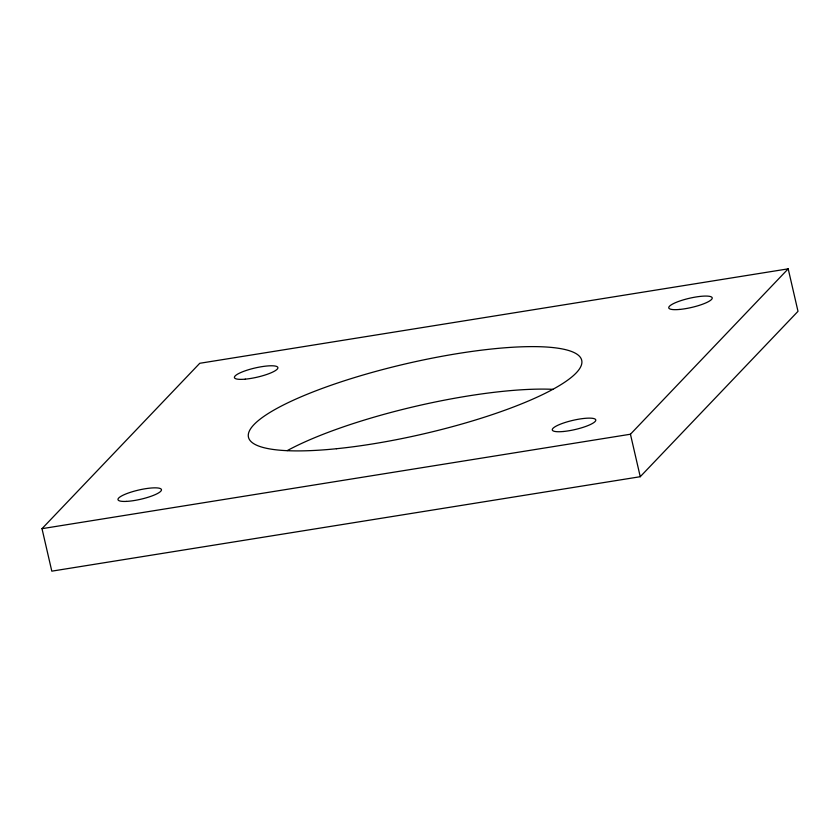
<?xml version="1.0" encoding="UTF-8"?>
<svg xmlns="http://www.w3.org/2000/svg" width="840" height="840" viewBox="0 0 840 840"><rect width="100%" height="100%" fill="white"/><g stroke="black" fill="none" stroke-linecap="round" stroke-linejoin="round"><path stroke-width="1.26" d="M42 528.675L199.752 363.29L788.193 268.842L798 311.325L640.248 476.711L51.807 571.158L42 528.675L630.441 434.228L788.193 268.842M630.441 434.228L640.248 476.711M287.238 450.618A170.993 36.13 -13 0 1 552.993 389.33M126.399 501.396A22.302 4.715 -13 0 0 161.28 490.55A22.302 4.715 -13 0 0 131.47 491.988A22.302 4.715 -13 0 0 126.399 501.396M245.27 379.155A22.302 4.715 -13 0 0 277.904 367.794A22.302 4.715 -13 0 0 245.27 370.786A22.302 4.715 -13 0 0 245.27 379.155M679.591 309.445A22.302 4.715 -13 0 0 712.236 298.084A22.302 4.715 -13 0 0 679.602 301.077A22.302 4.715 -13 0 0 679.591 309.445M563.157 431.519A22.302 4.715 -13 0 0 595.801 420.147A22.302 4.715 -13 0 0 563.168 423.14A22.302 4.715 -13 0 0 563.157 431.519M336.441 448.728A170.993 36.13 -13 0 0 581.816 360.864A170.993 36.13 -13 0 0 327.022 386.683A170.993 36.13 -13 0 0 336.441 448.728"/></g></svg>
